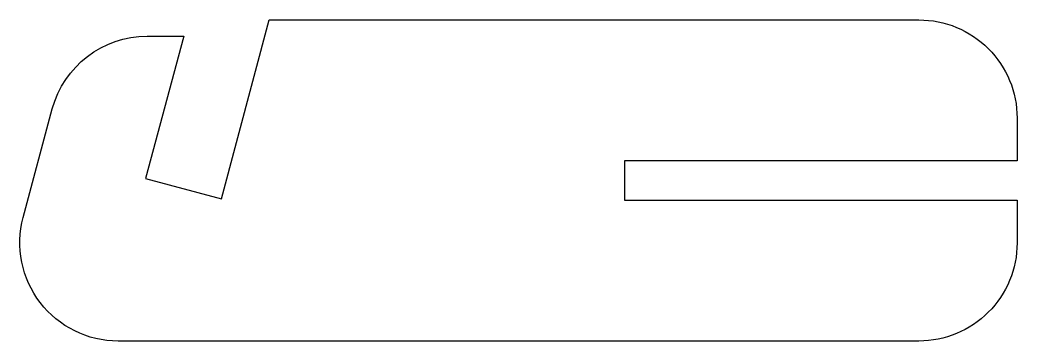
# Model space of a CAD drawing. Header units: millimetres. Extents: x -49 to 53, y -48 to -16.
import ezdxf

# ---------------------------------------------------------------- set-up
doc = ezdxf.new("R2010")
doc.units = ezdxf.units.MM
doc.layers.get('0').update_dxf_attribs({"linetype": 'CONTINUOUS'})

msp = doc.modelspace()

# ---------------------------------------------------------------- linework, layer by layer
msp.add_lwpolyline([(-35.73, -17.3), (-32.01, -17.3), (-35.9, -31.79), (-28.17, -33.86), (-23.29, -15.64), (42.87, -15.64, -0.414214), (52.87, -25.64), (52.87, -30), (12.87, -30), (12.87, -34), (52.87, -34), (52.87, -38.35, -0.414214), (42.87, -48.35), (-38.69, -48.35, -0.493145), (-48.35, -35.76), (-45.39, -24.71, -0.339454)], format="xyb", close=True)

doc.saveas('drawing.dxf')
